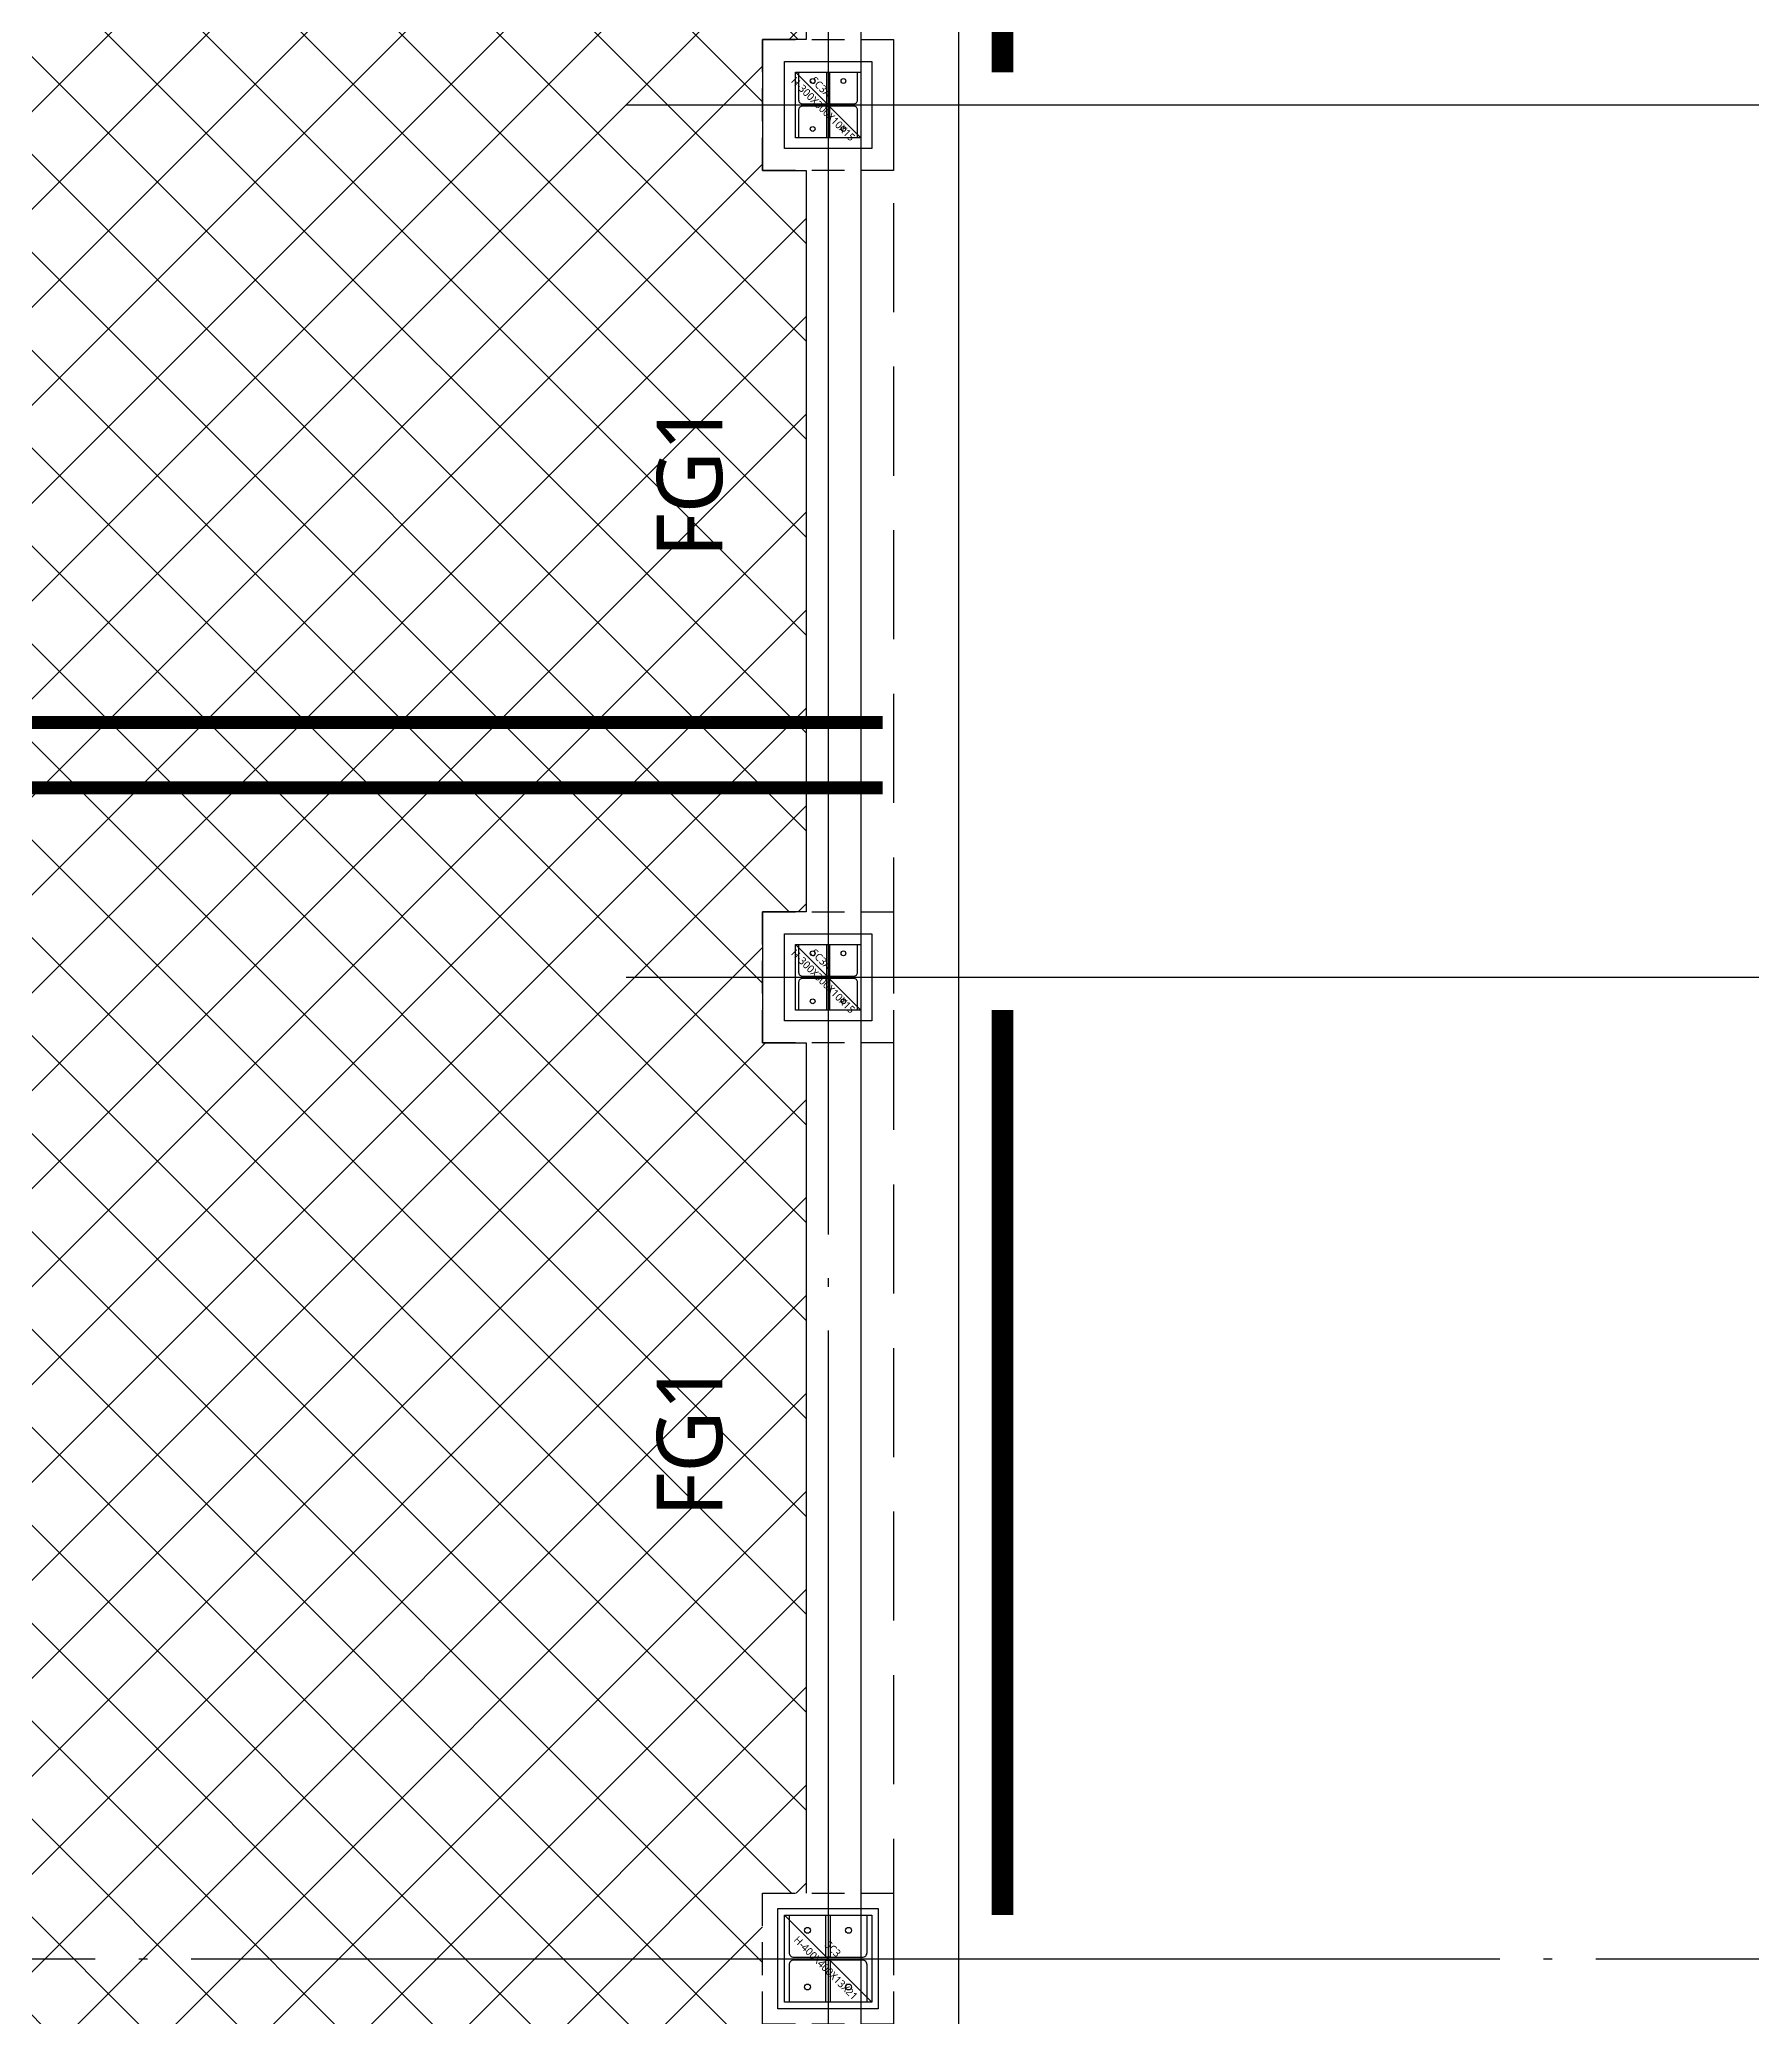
# Model space of a CAD drawing. Header units: millimetres. Extents: x -734060 to 504600, y -7739 to 118800.
# Drawn here: x 108884 to 116734, y 72635 to 81700 of the extents above; entities that cross this region are included whole.
import ezdxf
from ezdxf.enums import TextEntityAlignment as Align

# ---------------------------------------------------------------- set-up
doc = ezdxf.new("R2010")
doc.units = ezdxf.units.MM
doc.header["$LTSCALE"] = 200
for name, pattern in [('CEN-GAUN', [32.2, 30, -1, 0.2, -1]), ('CONTINOUS', [0]), ('H3', [3, 2, -1]), ('HID', [2.3, 1.5, -0.8]), ('HID2-GAUN', [3.75, 2.5, -1.25]), ('HIDDEN', [0.375, 0.25, -0.125]), ('PHANTOM2', [1.25, 0.625, -0.125, 0.125, -0.125, 0.125, -0.125])]:
    doc.linetypes.add(name, pattern=pattern)
doc.layers.get('DEFPOINTS').update_dxf_attribs({"color": 137})
for name, color, linetype in [('0-TEXT SLAB', 7, 'Continuous'), ('0-기초', 4, 'H3'), ('09GIRDER', 2, 'Continuous'), ('CEN', 1, 'CEN-GAUN'), ('G', 3, 'Continuous'), ('Slab Line', 7, 'Continuous'), ('STEEL BASE', 13, 'Continuous'), ('Z-하부구조체', 6, 'HIDDEN'), ('브레이싱', 8, 'Continuous')]:
    doc.layers.add(name, color=color, linetype=linetype)
doc.styles.add('스타일1', font='malgun.ttf')
doc.styles.add('울릉도L', font='malgun.ttf')

# ---------------------------------------------------------------- blocks, each defined once
blk = doc.blocks.new('X-S-PDH')
at = {"layer": 'Z-하부구조체', "color": 251, "ltscale": 3}
for points in [[(70700, -4200), (71300, -4200), (71300, -4800), (70700, -4800)], [(70700, -8200), (71300, -8200), (71300, -8800), (70700, -8800)], [(70700, -12700), (71300, -12700), (71300, -13300), (70700, -13300)]]:
    blk.add_lwpolyline(points, close=True, dxfattribs=at)
blk = doc.blocks.new('S-SC3A')
at = {"layer": '09GIRDER'}
blk.add_lwpolyline([(-150, -150), (-150, -135), (-23, -135, 0.414214), (-5, -117), (-5, 117, 0.414214), (-23, 135), (-150, 135), (-150, 150), (150, 150), (150, 135), (23, 135, 0.414214), (5, 117), (5, -117, 0.414214), (23, -135), (150, -135), (150, -150)], format="xyb", close=True, dxfattribs=at)
at = {"layer": 'DEFPOINTS'}
blk.add_line((-150, -150), (150, 150), dxfattribs=at)
blk.add_lwpolyline([(-150, 150), (150, 150), (150, -150), (-150, -150)], close=True, dxfattribs=at)
at = {"layer": 'STEEL BASE'}
for points in [[(-200, 200), (200, 200), (200, -200), (-200, -200)], [(-150, 6), (-5, 6), (-5, -6), (-150, -6)], [(5, 6), (150, 6), (150, -6), (5, -6)]]:
    blk.add_lwpolyline(points, close=True, dxfattribs=at)
for centre in [(-110, 70.5), (110, 70.5), (-110, -70.5), (110, -70.5)]:
    blk.add_circle(centre, 11, dxfattribs=at)
at = {"layer": 'DEFPOINTS', "style": '스타일1'}
blk.add_text('H-300X300X10X15', height=35, rotation=45, dxfattribs=at).set_placement((18.7, -22.5), align=Align.MIDDLE_CENTER)
blk.add_text('SC3A', height=35, rotation=45, dxfattribs=at).set_placement((-108.6, -82.9))
blk = doc.blocks.new('S-SC3')
at = {"layer": '09GIRDER'}
blk.add_lwpolyline([(-200, -200), (-200, -179), (-28.5, -179, 0.414214), (-6.5, -157), (-6.5, 157, 0.414214), (-28.5, 179), (-200, 179), (-200, 200), (200, 200), (200, 179), (28.5, 179, 0.414214), (6.5, 157), (6.5, -157, 0.414214), (28.5, -179), (200, -179), (200, -200)], format="xyb", close=True, dxfattribs=at)
at = {"layer": 'DEFPOINTS'}
blk.add_line((-200, -200), (200, 200), dxfattribs=at)
blk.add_lwpolyline([(-200, 200), (200, 200), (200, -200), (-200, -200)], close=True, dxfattribs=at)
at = {"layer": 'STEEL BASE'}
for points in [[(-230, 230), (230, 230), (230, -230), (-230, -230)], [(-200, 9.5), (-6.5, 9.5), (-6.5, -9.5), (-200, -9.5)], [(6.5, 9.5), (200, 9.5), (200, -9.5), (6.5, -9.5)]]:
    blk.add_lwpolyline(points, close=True, dxfattribs=at)
for centre in [(-130, 94.2), (130, 94.2), (-130, -94.2), (130, -94.2)]:
    blk.add_circle(centre, 13.5, dxfattribs=at)
at = {"layer": 'DEFPOINTS', "style": '스타일1'}
for s, p in [('H-400X400X13X21', (42.7, -10.5)), ('SC3', (-44.5, 22))]:
    blk.add_text(s, height=35, rotation=45, dxfattribs=at).set_placement(p, align=Align.MIDDLE_CENTER)
blk = doc.blocks.new('x-stu-1Fcol')
at = {"rotation": 270}
for name, p in [('S-SC3A', (71000, -4500)), ('S-SC3A', (71000, -8500)), ('S-SC3', (71000, -13000))]:
    blk.add_blockref(name, p, dxfattribs=at)

msp = doc.modelspace()

# ---------------------------------------------------------------- hatches: boundary and pattern name
at = {"layer": '0-기초', "linetype": 'CONTINOUS', "ltscale": 3}
h = msp.add_hatch(dxfattribs=at)
h.set_pattern_fill('ANSI37', color=252, scale=100)
h.set_pattern_definition([(45, (336400, 0), (-224.5064, 224.5064), []), (135, (336400, 0), (-224.5064, -224.5064), [])])
h.paths.add_polyline_path([(112200, 73200), (112400, 73200), (112400, 77100), (112200, 77100), (112200, 77700), (112400, 77700), (112400, 81100), (112200, 81100), (112200, 81700), (112400, 81700), (112400, 85800), (107800, 85800), (107800, 85600), (107200, 85600), (107200, 85800), (102800, 85800), (102800, 85600), (102200, 85600), (102200, 85800), (97300, 85800), (97300, 85600), (96700, 85600), (96700, 85800), (91800, 85800), (91800, 85600), (91200, 85600), (91200, 71700), (112400, 71700), (112400, 72600), (112200, 72600)])

# ---------------------------------------------------------------- linework, layer by layer
msp.add_lwpolyline([(112400, 81700), (112200, 81700), (112200, 81100), (112400, 81100)])
at = {"layer": '0-TEXT SLAB', "const_width": 60}
msp.add_lwpolyline([(112750, 78568.688), (91200, 78568.688)], dxfattribs=at)
at = {"layer": '0-TEXT SLAB', "linetype": 'HID', "ltscale": 3, "const_width": 60}
msp.add_lwpolyline([(112750, 78268.688), (91200, 78268.688)], dxfattribs=at)
at = {"layer": 'CEN'}
for p, q in [((112500, 95100), (112500, 32900)), ((111575, 81400), (117500, 81400)), ((111575, 77400), (117500, 77400)), ((32300, 72900), (117500, 72900))]:
    msp.add_line(p, q, dxfattribs=at)
at = {"layer": 'DEFPOINTS'}
msp.add_lwpolyline([(41350, 86050), (112650, 86050), (112650, 42750), (41350, 42750)], close=True, dxfattribs=at)
at = {"layer": 'G', "color": 7, "linetype": 'HID2-GAUN'}
msp.add_lwpolyline([(41200, 86200), (112800, 86200), (112800, 42600), (41200, 42600)], close=True, dxfattribs=at)
at = {"layer": 'G', "color": 252, "linetype": 'HID'}
for points in [[(112400, 81100), (112400, 77700)], [(112400, 77100), (112400, 73200)]]:
    msp.add_lwpolyline(points, dxfattribs=at)
at = {"layer": 'Slab Line'}
for points in [[(112800, 72465), (113100, 72465), (113100, 86200), (112800, 86200)], [(112400, 85600), (112400, 81700)], [(112400, 81100), (112400, 77700)], [(112400, 77700), (112200, 77700), (112200, 77100), (112400, 77100)], [(112400, 77100), (112400, 73200)]]:
    msp.add_lwpolyline(points, dxfattribs=at)
at = {"layer": '브레이싱', "linetype": 'PHANTOM2', "ltscale": 10, "const_width": 100}
for points in [[(113300, 81550), (113300, 85700.234)], [(113300, 77250), (113300, 73099.766)]]:
    msp.add_lwpolyline(points, dxfattribs=at)

# ---------------------------------------------------------------- block references
for name in ['X-S-PDH', 'x-stu-1Fcol']:
    msp.add_blockref(name, (41500, 85900))

# ---------------------------------------------------------------- texts
at = {"layer": 'DEFPOINTS', "style": '울릉도L'}
for p in [(112014.642, 79679.841, 0), (112014.642, 75280.881, 0)]:
    msp.add_text('FG1', height=300, rotation=90, dxfattribs=at).set_placement(p, align=Align.CENTER)

doc.saveas('drawing.dxf')
